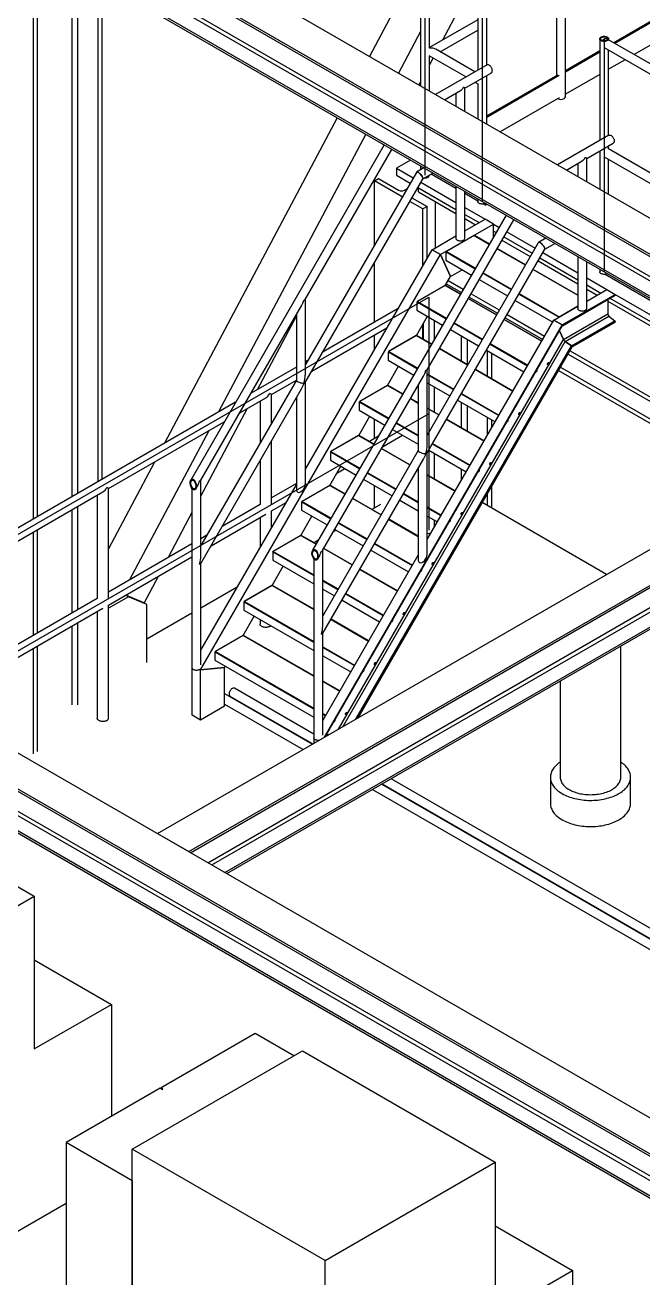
# Model space of a CAD drawing. Header units: inches. Extents: x 5 to 1254, y 17 to 852.
# Drawn here: x 278 to 368.9, y 496.3 to 680.8 of the extents above; entities that cross this region are included whole.
import ezdxf

# ---------------------------------------------------------------- set-up
doc = ezdxf.new("R2010")
doc.units = ezdxf.units.IN
doc.header["$LTSCALE"] = 13.5
doc.header["$MEASUREMENT"] = 0

msp = doc.modelspace()

# ---------------------------------------------------------------- linework, layer by layer
at = {"color": 7, "linetype": 'Continuous', "lineweight": 25}
for p, q in [((282.96, 702.61), (546.01, 550.76)), ((278.37, 699.96), (541.41, 548.1)), ((278.55, 699.53), (540.95, 548.04)), ((279.19, 608.11), (279.19, 696.29)), ((279.79, 608.46), (279.79, 696.64)), ((280.48, 694.82), (404.2, 623.39)), ((280.76, 695.31), (404.76, 623.72)), ((279.79, 692.99), (402.27, 622.28)), ((279.79, 692.66), (401.99, 622.12)), ((336.18, 693.01), (336.18, 671.89)), ((337.49, 677.42), (337.49, 692.38)), ((336.18, 690.34), (328.68, 676.21)), ((284.88, 611.4), (284.88, 689.72)), ((285.73, 611.89), (285.73, 689.23)), ((344.56, 688.3), (339.44, 678.63)), ((344.61, 688.27), (344.61, 674.18)), ((345.93, 674.94), (345.93, 689.15)), ((288.7, 613.61), (288.7, 687.52)), ((289.31, 613.95), (289.31, 687.17)), ((356.2, 686.79), (356.2, 673.37)), ((357.52, 670.27), (357.52, 687.55)), ((375.71, 684.63), (364.63, 678.23)), ((375.89, 684.52), (364.81, 678.13)), ((344.61, 681.62), (337.49, 677.51)), ((375.89, 681.26), (367.64, 676.5)), ((336.18, 679.89), (332.93, 673.76)), ((339.08, 676.91), (344.61, 680.1)), ((344.21, 673.94), (338.42, 677.29)), ((362.57, 678.8), (362.57, 663.83)), ((363.25, 677.51), (421.15, 644.09)), ((363.71, 678.77), (363.57, 678.85)), ((363.88, 678.66), (363.88, 678.8)), ((421.49, 645.41), (363.88, 678.67)), ((363.88, 664.59), (363.88, 677.15)), ((337.42, 676.35), (342.9, 673.19)), ((337.49, 671.13), (337.49, 676.31)), ((338.04, 675.99), (337.49, 674.97)), ((362.57, 677.04), (357.52, 674.12)), ((362.57, 676.84), (357.52, 673.92)), ((366.32, 675.74), (363.88, 674.33)), ((345.98, 674.96), (338.41, 670.6)), ((342.72, 671.56), (346.63, 673.82)), ((356.4, 673.48), (345.93, 667.43)), ((362.57, 673.57), (357.52, 670.65)), ((336.18, 672.49), (335.93, 672.03)), ((344.21, 672.43), (344.61, 672.2)), ((344.61, 672.2), (344.61, 667.02)), ((345.93, 666.26), (345.93, 673.42)), ((356.61, 673.39), (345.93, 667.23)), ((339.73, 669.84), (342.06, 671.18)), ((341.4, 670.8), (341.4, 668.87)), ((342.72, 668.11), (342.72, 671.56)), ((356.61, 670.13), (347.92, 665.11)), ((323.9, 667.2), (298.48, 619.25)), ((328.15, 664.75), (306.46, 623.86)), ((363.92, 664.61), (356.35, 660.24)), ((330.84, 663.19), (302.35, 613.84)), ((319.22, 640.43), (331.98, 662.53)), ((360.66, 661.21), (364.57, 663.47)), ((363.88, 662.59), (363.88, 663.07)), ((416.99, 631.93), (363.88, 662.59)), ((334.72, 660.95), (332.66, 659.76)), ((357.67, 659.48), (360, 660.83)), ((360.66, 657.75), (360.66, 661.21)), ((362.57, 662.31), (362.57, 656.65)), ((363.25, 661.43), (415.68, 631.17)), ((363.88, 655.89), (363.88, 661.07)), ((335.58, 659.15), (319.23, 630.83)), ((332.66, 659.76), (332.66, 658.74)), ((332.66, 659.76), (335.11, 658.35)), ((332.66, 658.74), (334.67, 657.58)), ((336.7, 659.81), (335.6, 659.18)), ((336.18, 660.11), (336.18, 659.51)), ((336.55, 658.2), (338.01, 659.05)), ((337.49, 658.71), (337.49, 658.75)), ((337.78, 658.91), (341.4, 656.82)), ((359.34, 660.45), (359.34, 658.51)), ((319.22, 628.18), (336.56, 658.22)), ((329.39, 657.89), (329.99, 658.24)), ((329.39, 648.43), (329.39, 657.89)), ((333.48, 655.53), (329.39, 657.89)), ((329.99, 658.24), (332.97, 656.52)), ((335.81, 656.93), (341.4, 653.7)), ((335.88, 656.89), (341.4, 653.7)), ((335.88, 656.27), (335.88, 656.89)), ((336.25, 657.69), (341.4, 654.72)), ((341.4, 657.09), (341.4, 649.44)), ((333.82, 656.52), (334.18, 656.73)), ((334.93, 655.39), (337.16, 654.1)), ((335.88, 656.27), (341.4, 653.09)), ((342.72, 649.44), (342.72, 656.33)), ((342.72, 656.06), (344.61, 654.96)), ((344.61, 655.24), (344.61, 654.86)), ((336.55, 653.76), (334.62, 654.87)), ((337.16, 654.1), (336.55, 653.76)), ((336.55, 645.44), (336.55, 653.76)), ((337.16, 646.48), (337.16, 654.1)), ((338.4, 648.04), (338.4, 654.82)), ((342.72, 653.96), (345.69, 652.25)), ((345.43, 654.49), (345.77, 654.3)), ((345.77, 654.57), (345.77, 654.3)), ((345.94, 654.4), (345.77, 654.3)), ((345.94, 654.47), (345.94, 654.4)), ((348.78, 652.83), (320.29, 603.49)), ((337.16, 630.07), (349.92, 652.18)), ((339.12, 647.03), (346.92, 651.53)), ((342.72, 652.94), (344.8, 651.74)), ((342.72, 652.94), (344.8, 651.74)), ((342.72, 652.33), (344.27, 651.43)), ((342.72, 650.53), (345.69, 652.25)), ((346.92, 651.53), (345.69, 652.25)), ((346.92, 649.62), (346.92, 651.53)), ((346.92, 651.53), (347.75, 651.05)), ((337.88, 647.74), (341.4, 649.78)), ((344.07, 649.86), (339.97, 647.49)), ((344.09, 649.85), (340, 647.49)), ((344.09, 649.85), (346.32, 648.57)), ((346.33, 648.58), (344.12, 649.86)), ((346.92, 650.51), (347.31, 650.29)), ((346.92, 650.51), (347.31, 650.29)), ((346.92, 649.9), (347.04, 649.83)), ((348.45, 649.63), (352.61, 647.23)), ((348.45, 649.63), (352.61, 647.23)), ((348.89, 650.4), (353.06, 647.99)), ((354.64, 649.45), (353.54, 648.82)), ((319.23, 615.43), (337.88, 647.74)), ((337.16, 617.83), (354.5, 647.86)), ((353.52, 648.79), (337.17, 620.47)), ((337.88, 647.74), (339.12, 647.03)), ((339.12, 647.03), (337.88, 647.74)), ((351.63, 645.52), (347.46, 647.93)), ((347.46, 647.91), (351.62, 645.51)), ((348.18, 649.17), (352.35, 646.77)), ((354.49, 647.85), (355.95, 648.69)), ((303.81, 585.87), (339.12, 647.03)), ((329.39, 637.09), (329.39, 645.8)), ((339.12, 647.03), (340.58, 643.79)), ((340.58, 643.79), (339.12, 647.03)), ((339.92, 647.44), (339.94, 647.45)), ((339.92, 647.44), (339.92, 646.2)), ((339.92, 647.44), (339.96, 647.42)), ((339.92, 646.2), (343.69, 644.02)), ((339.94, 647.45), (339.96, 647.44)), ((339.96, 647.44), (339.96, 647.47)), ((339.97, 647.46), (339.96, 647.47)), ((339.96, 647.42), (344.23, 644.95)), ((340, 647.49), (344.27, 645.02)), ((353.49, 646.11), (359.34, 642.73)), ((353.75, 646.57), (359.34, 643.34)), ((353.75, 646.57), (359.34, 643.34)), ((354.19, 647.33), (359.34, 644.36)), ((359.34, 646.74), (359.34, 639.08)), ((360.66, 639.08), (360.66, 645.98)), ((340.58, 643.79), (342.34, 644.8)), ((345.37, 644.3), (349.53, 641.89)), ((345.41, 644.37), (349.57, 641.96)), ((352.76, 644.85), (359.34, 641.05)), ((359.34, 641.07), (352.77, 644.86)), ((362.57, 644.87), (362.57, 644.51)), ((363.37, 644.14), (401.75, 621.98)), ((339.82, 642.49), (335.72, 640.13)), ((339.84, 642.49), (335.75, 640.13)), ((339.84, 642.49), (340.58, 643.79)), ((339.84, 642.49), (342.07, 641.21)), ((342.08, 641.22), (339.87, 642.49)), ((339.98, 642.74), (342.21, 641.45)), ((340.26, 643.23), (342.49, 641.94)), ((344.83, 643.37), (349, 640.96)), ((360.66, 643.6), (363.63, 641.89)), ((360.66, 642.58), (362.74, 641.38)), ((360.66, 642.58), (362.74, 641.38)), ((319.23, 629.29), (319.23, 640.45)), ((347.38, 638.16), (343.21, 640.57)), ((343.21, 640.55), (347.37, 638.15)), ((343.35, 640.79), (347.51, 638.39)), ((343.63, 641.28), (347.79, 638.88)), ((350.14, 640.3), (355.67, 637.11)), ((350.67, 641.23), (356.58, 637.82)), ((350.71, 641.3), (356.62, 637.89)), ((357.06, 636.67), (364.86, 641.18)), ((357.09, 636.61), (364.86, 641.1)), ((357.09, 636.57), (364.84, 641.05)), ((360.66, 641.97), (362.21, 641.07)), ((360.66, 640.18), (363.63, 641.89)), ((360.74, 640.26), (360.66, 640.31)), ((360.66, 640.29), (360.72, 640.26)), ((360.66, 640.22), (360.72, 640.26)), ((363.63, 641.89), (364.86, 641.18)), ((363.76, 640.42), (363.76, 638.3)), ((364.08, 640.61), (399.05, 620.42)), ((364.08, 640.61), (399.05, 620.42)), ((364.86, 641.18), (364.86, 641.1)), ((364.86, 641.18), (399.93, 620.93)), ((303.84, 613.8), (318.68, 639.5)), ((332.91, 639.12), (321.85, 632.74)), ((335.67, 640.08), (335.69, 640.09)), ((335.67, 640.08), (335.67, 638.84)), ((335.67, 640.08), (335.71, 640.06)), ((335.67, 638.84), (339.44, 636.66)), ((335.69, 640.09), (335.71, 640.08)), ((335.71, 640.08), (335.71, 640.1)), ((335.72, 640.1), (335.71, 640.1)), ((335.71, 640.06), (339.98, 637.59)), ((335.75, 640.13), (340.02, 637.66)), ((355.82, 637.39), (359.34, 639.42)), ((356.62, 637.89), (359.34, 639.47)), ((363.76, 640.18), (398.52, 620.11)), ((317.91, 638.04), (312.12, 627.12)), ((317.91, 638.17), (317.91, 628.53)), ((322, 575.94), (357.06, 636.67)), ((322.09, 576), (357.09, 636.61)), ((322.13, 576.02), (357.09, 636.58)), ((335.59, 635.13), (337.21, 637.95)), ((336.55, 634.6), (336.55, 636.81)), ((336.57, 636.83), (336.57, 634.59)), ((337.17, 605.07), (355.82, 637.39)), ((338.23, 634.55), (338.23, 637.37)), ((341.12, 636.93), (345.28, 634.53)), ((341.16, 637.01), (345.32, 634.6)), ((348.51, 637.49), (354.04, 634.3)), ((354.05, 634.31), (348.52, 637.5)), ((348.65, 637.73), (354.18, 634.54)), ((348.93, 638.22), (354.46, 635.03)), ((355.82, 637.39), (357.06, 636.67)), ((357.06, 636.67), (355.82, 637.39)), ((356.62, 637.87), (356.62, 637.89)), ((357.06, 636.67), (357.09, 636.61)), ((357.09, 636.61), (357.06, 636.67)), ((357.22, 634.52), (363.76, 638.3)), ((357.47, 634.24), (363.93, 637.97)), ((358.4, 633.6), (364.8, 637.3)), ((358.5, 633.5), (364.86, 637.17)), ((358.52, 633.43), (364.86, 637.09)), ((363.93, 637.97), (364.8, 637.3)), ((364.86, 637.17), (364.86, 637.09)), ((168.77, 636.07), (430.75, 484.83)), ((320.19, 629.86), (331.25, 636.25)), ((329.39, 633.03), (329.39, 635.18)), ((335.57, 635.13), (331.47, 632.77)), ((335.59, 635.13), (331.5, 632.77)), ((335.59, 635.13), (337.82, 633.85)), ((337.83, 633.86), (335.62, 635.13)), ((340.58, 636.01), (344.75, 633.6)), ((342.24, 631.31), (342.24, 635.05)), ((356.64, 635.79), (357.22, 634.52)), ((357.22, 634.52), (356.64, 635.79)), ((164.18, 633.42), (426.15, 482.18)), ((164.18, 633.09), (426.15, 481.86)), ((324.1, 577.15), (357.22, 634.52)), ((324.73, 577.52), (357.47, 634.24)), ((326.66, 578.63), (358.4, 633.6)), ((326.9, 578.77), (358.5, 633.5)), ((327, 578.83), (358.52, 633.43)), ((343.13, 630.8), (338.96, 633.2)), ((338.96, 633.19), (343.12, 630.78)), ((343.09, 630.82), (343.09, 634.56)), ((345.89, 632.94), (351.42, 629.75)), ((346.07, 629.1), (346.07, 632.84)), ((346.42, 633.87), (351.95, 630.68)), ((346.46, 633.94), (351.99, 630.75)), ((357.47, 634.24), (358.4, 633.6)), ((358.4, 633.6), (357.47, 634.24)), ((358.2, 632.87), (389.41, 614.86)), ((358.5, 633.5), (358.52, 633.43)), ((358.52, 633.43), (358.5, 633.5)), ((319.57, 631.42), (319.23, 631.23)), ((331.42, 632.72), (331.44, 632.73)), ((331.42, 632.72), (331.42, 631.48)), ((331.42, 632.72), (331.46, 632.7)), ((331.42, 631.48), (335.19, 629.3)), ((331.44, 632.73), (331.46, 632.72)), ((331.46, 632.72), (331.46, 632.74)), ((331.47, 632.74), (331.46, 632.74)), ((331.46, 632.7), (335.73, 630.23)), ((331.5, 632.77), (335.77, 630.3)), ((346.67, 628.76), (346.67, 632.49)), ((357.92, 632.38), (388.84, 614.53)), ((317.91, 630.47), (311.24, 626.62)), ((321.78, 603.44), (336.62, 629.15)), ((331.34, 627.77), (332.96, 630.59)), ((337.17, 618.94), (337.17, 630.09)), ((337.17, 629.5), (341.07, 627.24)), ((337.17, 629.4), (341.03, 627.17)), ((344.26, 630.13), (349.79, 626.94)), ((349.8, 626.95), (344.27, 630.14)), ((356.53, 629.98), (386.07, 612.93)), ((356.8, 630.44), (386.6, 613.24)), ((166.11, 628.38), (420.34, 481.61)), ((166.39, 628.87), (420.34, 482.27)), ((317.91, 628.55), (303.85, 604.2)), ((314.24, 626.43), (317.91, 628.55)), ((319.23, 613.24), (319.23, 628.2)), ((331.32, 627.77), (327.22, 625.41)), ((331.34, 627.77), (327.25, 625.41)), ((331.34, 627.77), (333.57, 626.49)), ((333.58, 626.5), (331.37, 627.77)), ((335.85, 627.81), (335.85, 618.18)), ((337.17, 628.16), (340.5, 626.24)), ((338.23, 623.82), (338.23, 627.55)), ((165.07, 626.76), (420.34, 479.39)), ((165.07, 626.43), (420.34, 479.06)), ((303.84, 601.55), (318.68, 627.25)), ((309.58, 623.74), (313.41, 625.95)), ((312.58, 625.47), (312.58, 619.31)), ((314.24, 622.19), (314.24, 626.43)), ((317.91, 625.92), (317.91, 612.48)), ((335.85, 625.19), (334.71, 625.84)), ((334.71, 625.83), (335.85, 625.17)), ((341.64, 625.58), (347.17, 622.39)), ((342.17, 626.51), (347.7, 623.32)), ((342.21, 626.58), (347.74, 623.39)), ((308.96, 625.3), (264.43, 599.59)), ((297.46, 561.78), (407.24, 625.15)), ((310.66, 624.36), (303.85, 611.53)), ((327.17, 625.36), (327.19, 625.37)), ((327.17, 625.36), (327.17, 624.12)), ((327.17, 625.36), (327.21, 625.33)), ((327.17, 624.12), (330.94, 621.94)), ((327.19, 625.37), (327.21, 625.36)), ((327.21, 625.36), (327.21, 625.38)), ((327.22, 625.37), (327.21, 625.38)), ((327.21, 625.33), (331.48, 622.87)), ((327.25, 625.41), (331.52, 622.94)), ((338.88, 623.44), (337.17, 624.43)), ((337.17, 624.41), (338.87, 623.42)), ((342.24, 621.5), (342.24, 625.23)), ((343.09, 621.01), (343.09, 624.74)), ((290.25, 612.58), (307.3, 622.43)), ((302.06, 559.13), (411.83, 622.5)), ((302.34, 558.96), (411.83, 622.17)), ((327.09, 620.41), (328.71, 623.23)), ((329.39, 619.95), (329.39, 622.84)), ((332.62, 622.21), (335.85, 620.34)), ((332.66, 622.28), (335.85, 620.44)), ((340.01, 622.77), (345.54, 619.57)), ((345.55, 619.59), (340.02, 622.78)), ((346.07, 620.48), (346.07, 623.03)), ((346.67, 621.53), (346.67, 622.68)), ((305, 621.1), (293.36, 599.14)), ((327.07, 620.41), (322.97, 618.05)), ((327.09, 620.41), (323, 618.04)), ((327.09, 620.41), (329.32, 619.12)), ((329.33, 619.14), (327.12, 620.41)), ((329.99, 620.29), (328.66, 619.52)), ((330.61, 618.73), (333.55, 620.43)), ((332.08, 621.28), (335.85, 619.11)), ((314.24, 610.24), (314.24, 619.56)), ((335.85, 618.2), (321.79, 593.84)), ((334.63, 616.08), (330.46, 618.48)), ((330.46, 618.47), (334.62, 616.06)), ((337.39, 618.22), (342.92, 615.03)), ((337.92, 619.15), (343.45, 615.96)), ((337.96, 619.22), (343.49, 616.03)), ((297.01, 616.48), (290.25, 603.73)), ((304.89, 557.49), (409.62, 617.95)), ((305.45, 557.16), (409.91, 617.46)), ((307.38, 556.05), (411.83, 616.35)), ((312.58, 616.68), (312.58, 610.24)), ((321.78, 591.19), (336.62, 616.9)), ((322.92, 618), (322.94, 618.01)), ((322.92, 618), (322.92, 616.76)), ((322.92, 618), (322.96, 617.97)), ((322.92, 616.76), (326.69, 614.58)), ((322.94, 618.01), (322.96, 617.99)), ((322.96, 618), (322.96, 618.02)), ((322.97, 618.01), (322.96, 618.02)), ((322.96, 617.97), (327.23, 615.51)), ((323, 618.04), (327.27, 615.58)), ((337.17, 602.88), (337.17, 617.84)), ((338.23, 614), (338.23, 617.74)), ((307.66, 555.89), (411.83, 616.03)), ((322.84, 613.05), (324.46, 615.87)), ((323.87, 614.84), (325.05, 615.53)), ((328.37, 614.85), (332.53, 612.45)), ((328.41, 614.92), (332.57, 612.52)), ((335.76, 615.41), (335.85, 615.35)), ((335.85, 615.37), (335.77, 615.42)), ((335.85, 615.57), (335.85, 602.13)), ((341.3, 612.23), (337.17, 614.61)), ((337.17, 614.59), (341.29, 612.21)), ((342.24, 613.86), (342.24, 615.42)), ((290.25, 596.39), (290.25, 612.58)), ((302.53, 612.61), (302.53, 586.23)), ((303.11, 612.53), (303.3, 612.87)), ((303.85, 602.66), (303.85, 613.81)), ((303.85, 588.8), (317.91, 613.15)), ((317.91, 613.32), (314.24, 611.2)), ((322.82, 613.05), (318.72, 610.69)), ((322.84, 613.05), (318.75, 610.68)), ((322.84, 613.05), (325.07, 611.76)), ((325.08, 611.78), (322.87, 613.05)), ((327.83, 613.92), (332, 611.52)), ((329.39, 609.72), (329.39, 613.02)), ((346.67, 609.72), (346.67, 612.9)), ((266.26, 598.73), (289.42, 612.1)), ((288.59, 611.62), (288.59, 596.39)), ((330.38, 608.72), (326.21, 611.12)), ((326.21, 611.11), (330.37, 608.7)), ((333.14, 610.86), (335.85, 609.29)), ((333.67, 611.79), (335.85, 610.53)), ((333.71, 611.86), (335.85, 610.62)), ((346.07, 610.07), (346.07, 611.85)), ((284.88, 594.25), (284.88, 609.48)), ((285.73, 594.74), (285.73, 609.97)), ((302.53, 609.05), (299.02, 602.41)), ((312.58, 610.24), (307, 607.02)), ((314.24, 609.28), (316.4, 610.53)), ((314.24, 606.79), (314.24, 609.28)), ((318.67, 610.64), (318.69, 610.65)), ((318.67, 610.64), (318.67, 609.4)), ((318.67, 610.64), (318.71, 610.61)), ((318.67, 609.4), (322.44, 607.22)), ((318.69, 610.65), (318.71, 610.63)), ((318.71, 610.64), (318.71, 610.66)), ((318.72, 610.65), (318.71, 610.66)), ((318.71, 610.61), (322.98, 608.15)), ((318.75, 610.68), (323.02, 608.22)), ((330.29, 610.24), (329.01, 609.51)), ((337.17, 609.87), (339.24, 608.67)), ((337.17, 609.77), (339.2, 608.6)), ((363.59, 599.95), (345.29, 610.52)), ((305.34, 604.14), (313.41, 608.8)), ((312.58, 608.32), (312.58, 603.91)), ((318.59, 605.69), (320.21, 608.51)), ((324.12, 607.49), (328.28, 605.09)), ((324.16, 607.56), (328.32, 605.16)), ((331.51, 608.04), (335.85, 605.54)), ((335.85, 605.56), (331.52, 608.06)), ((337.17, 608.53), (338.67, 607.67)), ((338.23, 606.91), (338.23, 607.92)), ((279.19, 590.97), (279.19, 606.2)), ((279.79, 591.31), (279.79, 606.54)), ((304.72, 605.7), (303.85, 605.2)), ((318.57, 605.69), (314.47, 603.32)), ((318.59, 605.68), (314.5, 603.32)), ((318.59, 605.68), (320.82, 604.4)), ((320.83, 604.42), (318.62, 605.69)), ((323.75, 606.47), (323.42, 606.28)), ((323.58, 606.56), (327.75, 604.16)), ((302.53, 604.44), (290.25, 597.35)), ((314.5, 603.32), (320.47, 599.87)), ((321.14, 604.96), (320.51, 604.6)), ((321.79, 592.3), (321.79, 603.46)), ((326.13, 601.35), (321.96, 603.76)), ((321.96, 603.74), (326.12, 601.34)), ((328.89, 603.5), (334.42, 600.31)), ((329.42, 604.43), (334.95, 601.24)), ((329.46, 604.5), (334.99, 601.31)), ((290.25, 595.43), (302.53, 602.53)), ((303.85, 586.61), (303.85, 601.57)), ((314.42, 603.27), (314.44, 603.29)), ((314.42, 603.27), (314.42, 602.04)), ((314.42, 603.27), (314.46, 603.25)), ((314.42, 602.04), (320.47, 598.54)), ((314.44, 603.29), (314.46, 603.27)), ((314.46, 603.27), (314.46, 603.3)), ((314.47, 603.29), (314.46, 603.3)), ((314.46, 603.25), (320.47, 599.78)), ((320.47, 602.25), (320.47, 575.87)), ((321.05, 602.17), (321.24, 602.51)), ((321.79, 578.44), (335.85, 602.8)), ((297.55, 599.65), (295.48, 595.74)), ((314.34, 598.33), (315.96, 601.14)), ((327.26, 600.68), (332.79, 597.49)), ((332.8, 597.5), (327.27, 600.7)), ((309.2, 598.07), (303.85, 594.98)), ((314.32, 598.33), (310.22, 595.96)), ((314.34, 598.32), (310.25, 595.96)), ((314.34, 598.32), (320.47, 594.78)), ((320.47, 594.8), (314.37, 598.33)), ((321.79, 599.11), (324.07, 597.8)), ((321.79, 599.02), (324.03, 597.72)), ((321.79, 597.78), (323.5, 596.8)), ((288.59, 596.39), (266.26, 583.5)), ((293.19, 596.65), (290.25, 594.95)), ((293.19, 596.65), (292.78, 596.89)), ((295.36, 595.81), (292.79, 596.9)), ((295.89, 595.5), (293.19, 596.65)), ((310.21, 595.91), (310.21, 595.94)), ((310.22, 595.93), (310.21, 595.94)), ((310.25, 595.96), (320.47, 590.06)), ((324.64, 596.14), (330.17, 592.95)), ((325.17, 597.07), (330.7, 593.87)), ((325.21, 597.14), (330.74, 593.95)), ((266.26, 581.58), (289.42, 594.95)), ((288.59, 594.47), (288.59, 578.76)), ((290.25, 578.76), (290.25, 595.43)), ((295.89, 595.5), (295.36, 595.81)), ((295.89, 586.98), (295.89, 595.5)), ((302.53, 594.22), (295.89, 590.39)), ((310.17, 595.91), (310.19, 595.92)), ((310.17, 595.91), (310.17, 594.67)), ((310.17, 595.91), (310.21, 595.89)), ((310.17, 594.67), (320.47, 588.72)), ((310.19, 595.92), (310.21, 595.91)), ((310.21, 595.89), (320.47, 589.96)), ((284.88, 580.72), (284.88, 592.33)), ((285.73, 580.72), (285.73, 592.82)), ((310.09, 590.97), (311.71, 593.78)), ((312.58, 593.28), (312.58, 592.61)), ((321.88, 593.99), (321.79, 594.05)), ((321.79, 594.03), (321.87, 593.98)), ((323.01, 593.32), (328.54, 590.13)), ((328.55, 590.14), (323.02, 593.34)), ((310.07, 590.97), (305.97, 588.6)), ((310.09, 590.96), (306, 588.6)), ((310.09, 590.96), (320.47, 584.97)), ((320.47, 584.99), (310.12, 590.97)), ((321.79, 576.25), (321.79, 591.21)), ((279.19, 573.51), (279.19, 589.05)), ((279.79, 573.86), (279.79, 589.4)), ((305.92, 588.55), (305.94, 588.56)), ((305.92, 588.55), (305.92, 587.31)), ((305.92, 588.55), (305.96, 588.53)), ((305.94, 588.56), (305.96, 588.55)), ((305.96, 588.55), (305.96, 588.58)), ((305.97, 588.57), (305.96, 588.58)), ((306, 588.6), (320.47, 580.24)), ((321.79, 589.3), (326.49, 586.58)), ((321.79, 589.2), (326.45, 586.51)), ((365.68, 570.08), (365.68, 589.38)), ((305.92, 587.31), (320.47, 578.91)), ((305.96, 588.53), (320.47, 580.15)), ((321.79, 587.97), (325.92, 585.58)), ((302.57, 579.21), (302.57, 586.1)), ((303.66, 585.96), (303.81, 585.87)), ((303.81, 585.87), (303.66, 585.96)), ((303.81, 585.87), (307.35, 586.22)), ((307.35, 586.22), (303.81, 585.87)), ((303.81, 578.49), (303.81, 585.87)), ((307.35, 586.22), (307.46, 586.42)), ((307.35, 580.53), (307.35, 586.22)), ((320.47, 576.42), (308.79, 583.17)), ((324.3, 582.78), (321.79, 584.23)), ((321.79, 584.21), (324.29, 582.77)), ((356.76, 584.23), (356.76, 570.08)), ((307.38, 582.35), (307.35, 582.36)), ((320.24, 574.92), (307.38, 582.35)), ((308.13, 582.03), (320.34, 574.98)), ((307.35, 580.53), (303.81, 578.49)), ((307.35, 580.85), (318.92, 574.17)), ((321.79, 579.48), (322.24, 579.22)), ((321.79, 579.39), (322.2, 579.15)), ((303.81, 578.49), (302.57, 579.21)), ((320.51, 575.08), (320.51, 575.74)), ((322.3, 576.31), (322.71, 576.35)), ((322.71, 576.35), (322.3, 576.31)), ((250.91, 568.96), (279.31, 552.57)), ((329.12, 568.28), (375.35, 541.59)), ((375.35, 543.11), (330.44, 569.04)), ((330.54, 569.09), (375.35, 543.22)), ((375.31, 544.76), (331.85, 569.85)), ((355.31, 570.08), (355.31, 566.22)), ((367.12, 566.22), (367.12, 570.08)), ((297.46, 561.78), (302.06, 559.13)), ((254.25, 538.1), (279.31, 552.57)), ((279.31, 552.57), (279.31, 530.06)), ((279.31, 543.18), (290.67, 536.62)), ((279.31, 530.06), (290.67, 536.62)), ((290.67, 536.62), (290.67, 520.12)), ((311.83, 532.34), (297.98, 524.35)), ((317.54, 529.05), (311.83, 532.34)), ((293.74, 515.31), (318.79, 529.77)), ((318.79, 529.77), (347.19, 513.38)), ((297.85, 524.27), (284, 516.27)), ((298.12, 524.1), (297.85, 524.27)), ((298.26, 524.18), (297.98, 524.35)), ((297.98, 524.35), (297.98, 524.18)), ((298.12, 524.1), (298.26, 524.18)), ((284, 516.27), (284, 476.6)), ((293.74, 510.65), (284, 516.27)), ((322.14, 498.91), (293.74, 515.31)), ((293.74, 470.97), (293.74, 515.31)), ((322.14, 498.91), (347.19, 513.38)), ((347.19, 513.38), (347.19, 490.87)), ((293.74, 510.65), (293.74, 470.97)), ((257.34, 491.98), (284, 507.37)), ((347.19, 503.99), (358.55, 497.43)), ((322.14, 454.58), (322.14, 498.91)), ((347.19, 490.87), (358.55, 497.43)), ((358.55, 497.43), (358.55, 480.93))]:
    msp.add_line(p, q, dxfattribs=at)
at = {"color": 7, "linetype": 'Continuous'}
for p, q in [((336.84, 693.01), (336.84, 658.71)), ((345.27, 689.15), (345.27, 654.86)), ((363.22, 678.8), (363.22, 644.51)), ((265.43, 599.21), (337.4, 640.76)), ((337.4, 640.76), (337.4, 606.46)), ((337.4, 623.61), (265.43, 582.06))]:
    msp.add_line(p, q, dxfattribs=at)
at = {"color": 7, "linetype": 'Continuous', "lineweight": 25, "flags": 128}
for points in [[(363.69, 678.54), (363.62, 678.5), (363.54, 678.47), (363.45, 678.45), (363.36, 678.43), (363.26, 678.43), (363.16, 678.43), (363.07, 678.44), (362.98, 678.45), (362.89, 678.48), (362.81, 678.51), (362.74, 678.55), (362.68, 678.59), (362.63, 678.64), (362.6, 678.69), (362.58, 678.74), (362.57, 678.8), (362.57, 678.85), (362.59, 678.91), (362.62, 678.96), (362.67, 679.01), (362.73, 679.05), (362.79, 679.09), (362.87, 679.12), (362.96, 679.15), (363.05, 679.17), (363.14, 679.18), (363.24, 679.18), (363.33, 679.18), (363.43, 679.17), (363.51, 679.15), (363.6, 679.12), (363.67, 679.08), (363.74, 679.04), (363.79, 679), (363.83, 678.95), (363.86, 678.89), (363.88, 678.84), (363.88, 678.78), (363.87, 678.73), (363.84, 678.68), (363.8, 678.62), (363.75, 678.58), (363.72, 678.55)], [(363.6, 678.59), (363.53, 678.56), (363.45, 678.53), (363.37, 678.51), (363.29, 678.5), (363.2, 678.5), (363.12, 678.51), (363.03, 678.52), (362.96, 678.54), (362.89, 678.57), (362.82, 678.61), (362.77, 678.65), (362.74, 678.69), (362.71, 678.74), (362.7, 678.79), (362.7, 678.84), (362.72, 678.89), (362.75, 678.94), (362.8, 678.98), (362.85, 679.02), (362.92, 679.05), (362.99, 679.08), (363.07, 679.09), (363.16, 679.11), (363.25, 679.11), (363.33, 679.1), (363.42, 679.09), (363.49, 679.06), (363.56, 679.04), (363.62, 679), (363.68, 678.96), (363.71, 678.91), (363.74, 678.87), (363.75, 678.82), (363.74, 678.77), (363.73, 678.72), (363.7, 678.67), (363.65, 678.63), (363.62, 678.61)], [(362.96, 678.54), (363, 678.6), (363.06, 678.67), (363.12, 678.73), (363.19, 678.78), (363.26, 678.82), (363.32, 678.85), (363.39, 678.87), (363.45, 678.88), (363.51, 678.87), (363.56, 678.85), (363.57, 678.85)], [(346.77, 674.12), (346.76, 674.21), (346.75, 674.29), (346.72, 674.38), (346.69, 674.47), (346.65, 674.55), (346.6, 674.63), (346.55, 674.71), (346.49, 674.78), (346.42, 674.84), (346.35, 674.9), (346.29, 674.94), (346.22, 674.97), (346.15, 674.99), (346.09, 674.99), (346.03, 674.99), (345.98, 674.97), (345.98, 674.96)], [(363.92, 664.61), (363.95, 664.62), (364, 664.63), (364.06, 664.63), (364.13, 664.62), (364.19, 664.6), (364.26, 664.56), (364.33, 664.51), (364.39, 664.46), (364.46, 664.39), (364.52, 664.32), (364.57, 664.24), (364.61, 664.15), (364.65, 664.06), (364.68, 663.98), (364.7, 663.89), (364.71, 663.81), (364.71, 663.73), (364.7, 663.66), (364.68, 663.59), (364.65, 663.54), (364.61, 663.5), (364.57, 663.47)], [(345.74, 654.59), (345.66, 654.55), (345.58, 654.52), (345.5, 654.5), (345.4, 654.49), (345.31, 654.48), (345.21, 654.48), (345.12, 654.49), (345.03, 654.51), (344.94, 654.53), (344.86, 654.56), (344.79, 654.6), (344.73, 654.64), (344.68, 654.69), (344.65, 654.74), (344.62, 654.8), (344.61, 654.85), (344.61, 654.86)], [(341.4, 649.44), (341.4, 649.43), (341.41, 649.38), (341.44, 649.32), (341.47, 649.27), (341.52, 649.23), (341.58, 649.18), (341.65, 649.14), (341.73, 649.11), (341.82, 649.09), (341.91, 649.07), (342, 649.06), (342.1, 649.06), (342.19, 649.07), (342.29, 649.08), (342.37, 649.11), (342.45, 649.14), (342.53, 649.17)], [(363.68, 644.23), (363.62, 644.21), (363.54, 644.18), (363.45, 644.15), (363.36, 644.14), (363.26, 644.13), (363.16, 644.13), (363.07, 644.14), (362.98, 644.16), (362.89, 644.18), (362.81, 644.21), (362.74, 644.25), (362.68, 644.29), (362.63, 644.34), (362.6, 644.39), (362.58, 644.45), (362.57, 644.5), (362.57, 644.51)], [(360.66, 639.08), (360.65, 639.04), (360.64, 638.98), (360.6, 638.93), (360.56, 638.88), (360.5, 638.84), (360.43, 638.8), (360.35, 638.76), (360.27, 638.74), (360.18, 638.72), (360.09, 638.71), (359.99, 638.7), (359.89, 638.71), (359.8, 638.72), (359.71, 638.74), (359.63, 638.77), (359.55, 638.81), (359.49, 638.85), (359.43, 638.89), (359.39, 638.94), (359.36, 638.99), (359.35, 639.05), (359.34, 639.08)], [(355.02, 630.83), (354.99, 630.81), (354.95, 630.81), (354.93, 630.82), (354.9, 630.84), (354.89, 630.88), (354.89, 630.92), (354.9, 630.96), (354.91, 631.01), (354.94, 631.05), (354.97, 631.09), (355, 631.12), (355.04, 631.14), (355.07, 631.15), (355.11, 631.15), (355.13, 631.13), (355.15, 631.11), (355.15, 631.07), (355.15, 631.03), (355.14, 630.98), (355.12, 630.93), (355.09, 630.89), (355.06, 630.86), (355.02, 630.83)], [(350.77, 623.47), (350.74, 623.45), (350.7, 623.45), (350.68, 623.46), (350.65, 623.48), (350.64, 623.52), (350.64, 623.56), (350.65, 623.6), (350.66, 623.65), (350.69, 623.69), (350.72, 623.73), (350.75, 623.76), (350.79, 623.78), (350.82, 623.79), (350.86, 623.79), (350.88, 623.77), (350.9, 623.74), (350.9, 623.71), (350.9, 623.66), (350.89, 623.62), (350.87, 623.57), (350.84, 623.53), (350.81, 623.49), (350.77, 623.47)], [(346.52, 616.11), (346.49, 616.09), (346.45, 616.09), (346.43, 616.1), (346.4, 616.12), (346.39, 616.15), (346.39, 616.19), (346.4, 616.24), (346.41, 616.29), (346.44, 616.33), (346.47, 616.37), (346.5, 616.4), (346.54, 616.42), (346.57, 616.43), (346.61, 616.43), (346.63, 616.41), (346.65, 616.38), (346.65, 616.35), (346.65, 616.3), (346.64, 616.26), (346.62, 616.21), (346.59, 616.17), (346.56, 616.13), (346.52, 616.11)], [(342.27, 608.75), (342.24, 608.73), (342.2, 608.73), (342.18, 608.74), (342.15, 608.76), (342.14, 608.79), (342.14, 608.83), (342.15, 608.88), (342.16, 608.92), (342.19, 608.97), (342.22, 609.01), (342.25, 609.04), (342.29, 609.06), (342.32, 609.07), (342.36, 609.07), (342.38, 609.05), (342.4, 609.02), (342.4, 608.99), (342.4, 608.94), (342.39, 608.9), (342.37, 608.85), (342.34, 608.81), (342.31, 608.77), (342.27, 608.75)], [(338.02, 601.38), (337.99, 601.37), (337.95, 601.37), (337.93, 601.38), (337.9, 601.4), (337.89, 601.43), (337.89, 601.47), (337.9, 601.52), (337.91, 601.56), (337.94, 601.61), (337.97, 601.65), (338, 601.68), (338.04, 601.7), (338.07, 601.71), (338.11, 601.7), (338.13, 601.69), (338.15, 601.66), (338.15, 601.62), (338.15, 601.58), (338.14, 601.53), (338.12, 601.49), (338.09, 601.45), (338.06, 601.41), (338.02, 601.38)], [(333.77, 594.02), (333.74, 594.01), (333.7, 594.01), (333.68, 594.02), (333.65, 594.04), (333.64, 594.07), (333.64, 594.11), (333.65, 594.16), (333.66, 594.2), (333.69, 594.25), (333.72, 594.29), (333.75, 594.32), (333.79, 594.34), (333.82, 594.35), (333.86, 594.34), (333.88, 594.33), (333.9, 594.3), (333.9, 594.26), (333.9, 594.22), (333.89, 594.17), (333.87, 594.13), (333.84, 594.09), (333.81, 594.05), (333.77, 594.02)], [(313.99, 592.27), (313.91, 592.23), (313.82, 592.2), (313.72, 592.17), (313.62, 592.15), (313.51, 592.14), (313.41, 592.13), (313.3, 592.14), (313.19, 592.15), (313.09, 592.17), (312.99, 592.2), (312.9, 592.23), (312.82, 592.27), (312.75, 592.32), (312.69, 592.37), (312.64, 592.43), (312.6, 592.49), (312.58, 592.55), (312.58, 592.61)], [(329.52, 586.66), (329.49, 586.65), (329.45, 586.64), (329.43, 586.65), (329.4, 586.68), (329.39, 586.71), (329.39, 586.75), (329.4, 586.79), (329.41, 586.84), (329.44, 586.89), (329.47, 586.92), (329.5, 586.96), (329.54, 586.98), (329.57, 586.99), (329.61, 586.98), (329.63, 586.97), (329.65, 586.94), (329.65, 586.9), (329.65, 586.86), (329.64, 586.81), (329.62, 586.77), (329.59, 586.72), (329.56, 586.69), (329.52, 586.66)], [(302.53, 586.23), (302.53, 586.22), (302.54, 586.17), (302.57, 586.11), (302.6, 586.06), (302.65, 586.01), (302.71, 585.97), (302.78, 585.93), (302.86, 585.9), (302.95, 585.88), (303.04, 585.86), (303.13, 585.85), (303.23, 585.85), (303.32, 585.86), (303.42, 585.87), (303.5, 585.89), (303.58, 585.92), (303.66, 585.96)], [(308.79, 583.17), (308.76, 583.18), (308.7, 583.19), (308.64, 583.2), (308.58, 583.18), (308.51, 583.16), (308.44, 583.12), (308.38, 583.08), (308.31, 583.02), (308.25, 582.95), (308.19, 582.88), (308.14, 582.8), (308.09, 582.71), (308.06, 582.63), (308.03, 582.54), (308.01, 582.45), (308, 582.37), (308, 582.29), (308.01, 582.22), (308.03, 582.15), (308.06, 582.1), (308.09, 582.06), (308.13, 582.03)], [(325.27, 579.3), (325.24, 579.29), (325.2, 579.28), (325.18, 579.29), (325.15, 579.32), (325.14, 579.35), (325.14, 579.39), (325.15, 579.43), (325.16, 579.48), (325.19, 579.52), (325.22, 579.56), (325.25, 579.6), (325.29, 579.62), (325.32, 579.62), (325.36, 579.62), (325.38, 579.6), (325.4, 579.58), (325.4, 579.54), (325.4, 579.5), (325.39, 579.45), (325.37, 579.41), (325.34, 579.36), (325.31, 579.33), (325.27, 579.3)], [(290, 578.43), (289.92, 578.38), (289.83, 578.35), (289.73, 578.32), (289.63, 578.3), (289.53, 578.29), (289.42, 578.29), (289.31, 578.29), (289.2, 578.3), (289.1, 578.32), (289, 578.35), (288.91, 578.38), (288.83, 578.43), (288.76, 578.47), (288.7, 578.52), (288.65, 578.58), (288.62, 578.64), (288.59, 578.7), (288.59, 578.76)], [(321.22, 575.5), (321.22, 575.49), (321.12, 575.49), (321.02, 575.5), (320.93, 575.51), (320.84, 575.53), (320.76, 575.56), (320.68, 575.59), (320.62, 575.63), (320.57, 575.68), (320.52, 575.73), (320.49, 575.78), (320.48, 575.84), (320.47, 575.87)], [(356.76, 572.31), (356.75, 572.31), (356.57, 572.18), (356.4, 572.05), (356.24, 571.91), (356.09, 571.77), (355.96, 571.62), (355.83, 571.48), (355.72, 571.32), (355.62, 571.17), (355.54, 571.01), (355.47, 570.85), (355.41, 570.69), (355.37, 570.53), (355.33, 570.36), (355.32, 570.2), (355.31, 570.04), (355.32, 569.87), (355.35, 569.71), (355.39, 569.54), (355.44, 569.38), (355.5, 569.22), (355.58, 569.06), (355.67, 568.91), (355.78, 568.75), (355.89, 568.6), (356.02, 568.46), (356.16, 568.31), (356.32, 568.17), (356.48, 568.04), (356.66, 567.91), (356.85, 567.79), (357.04, 567.67)], [(357.04, 567.67), (357.25, 567.55), (357.47, 567.44), (357.69, 567.34), (357.92, 567.25), (358.16, 567.16), (358.41, 567.08), (358.67, 567), (358.93, 566.93), (359.19, 566.87), (359.46, 566.82), (359.74, 566.78), (360.01, 566.74), (360.29, 566.71), (360.58, 566.69), (360.86, 566.67), (361.15, 566.67), (361.43, 566.67), (361.72, 566.68), (362, 566.7), (362.28, 566.72), (362.56, 566.76), (362.84, 566.8), (363.11, 566.85), (363.38, 566.9), (363.64, 566.97), (363.9, 567.04), (364.15, 567.12), (364.39, 567.2), (364.63, 567.29), (364.86, 567.39), (365.08, 567.5), (365.29, 567.61), (365.49, 567.72), (365.69, 567.85), (365.87, 567.97), (366.04, 568.11), (366.2, 568.24), (366.34, 568.38), (366.48, 568.53), (366.6, 568.68), (366.71, 568.83), (366.81, 568.98), (366.9, 569.14), (366.97, 569.3), (367.03, 569.46), (367.07, 569.62), (367.1, 569.79), (367.12, 569.95), (367.12, 570.12), (367.11, 570.28), (367.09, 570.45), (367.05, 570.61), (367, 570.77), (366.93, 570.93), (366.86, 571.09), (366.77, 571.25), (366.66, 571.4), (366.54, 571.55), (366.41, 571.7), (366.27, 571.84), (366.12, 571.98), (365.95, 572.11), (365.78, 572.24), (365.68, 572.31)], [(356.76, 570.08), (356.76, 570.06), (356.77, 569.92), (356.79, 569.77), (356.83, 569.63), (356.88, 569.49), (356.94, 569.35), (357.02, 569.22), (357.11, 569.08), (357.21, 568.95), (357.32, 568.83), (357.45, 568.7), (357.59, 568.58), (357.74, 568.47), (357.9, 568.36), (358.07, 568.26)], [(358.07, 568.26), (358.25, 568.16), (358.44, 568.07), (358.63, 567.98), (358.84, 567.9), (359.05, 567.83), (359.27, 567.76), (359.5, 567.7), (359.73, 567.65), (359.96, 567.61), (360.2, 567.57), (360.45, 567.54), (360.69, 567.52), (360.94, 567.51), (361.19, 567.5), (361.44, 567.51), (361.68, 567.52), (361.93, 567.54), (362.17, 567.56), (362.41, 567.6), (362.65, 567.64), (362.88, 567.69), (363.11, 567.75), (363.33, 567.81), (363.55, 567.88), (363.75, 567.96), (363.95, 568.04), (364.14, 568.13), (364.33, 568.23), (364.5, 568.33), (364.66, 568.44), (364.81, 568.55), (364.96, 568.67), (365.08, 568.79), (365.2, 568.92), (365.31, 569.05), (365.4, 569.18), (365.48, 569.32), (365.55, 569.46), (365.6, 569.6), (365.64, 569.74), (365.66, 569.88), (365.68, 570.02), (365.68, 570.08)], [(355.31, 566.22), (355.31, 566.18), (355.32, 566.01), (355.35, 565.85), (355.39, 565.69), (355.44, 565.52), (355.5, 565.36), (355.58, 565.2), (355.67, 565.05), (355.78, 564.9), (355.89, 564.74), (356.02, 564.6), (356.16, 564.46), (356.32, 564.32), (356.48, 564.18), (356.66, 564.05), (356.85, 563.93), (357.04, 563.81)], [(357.04, 563.81), (357.25, 563.69), (357.47, 563.59), (357.69, 563.49), (357.92, 563.39), (358.16, 563.3), (358.41, 563.22), (358.67, 563.14), (358.93, 563.08), (359.19, 563.02), (359.46, 562.96), (359.74, 562.92), (360.01, 562.88), (360.29, 562.85), (360.58, 562.83), (360.86, 562.82), (361.15, 562.81), (361.43, 562.81), (361.72, 562.82), (362, 562.84), (362.28, 562.87), (362.56, 562.9), (362.84, 562.94), (363.11, 562.99), (363.38, 563.05), (363.64, 563.11), (363.9, 563.18), (364.15, 563.26), (364.39, 563.34), (364.63, 563.44), (364.86, 563.54), (365.08, 563.64), (365.29, 563.75), (365.49, 563.87), (365.69, 563.99), (365.87, 564.12), (366.04, 564.25), (366.2, 564.39), (366.34, 564.53), (366.48, 564.67), (366.6, 564.82), (366.71, 564.97), (366.81, 565.13), (366.9, 565.28), (366.97, 565.44), (367.03, 565.6), (367.07, 565.77), (367.1, 565.93), (367.12, 566.1), (367.12, 566.22)]]:
    msp.add_lwpolyline(points, dxfattribs=at)
at = {"color": 7, "linetype": 'Continuous', "lineweight": 25}
for centre, radius, start, end in [((346.44, 674.09), 0.327, 305.2604, 6.0518), ((356.86, 670.9), 1.01, 242.4462, 297.5517), ((357.19, 670.3), 0.326, 293.9438, 354.7361), ((337.17, 658.74), 0.326, 293.9438, 354.7361), ((336.85, 659.3), 0.97, 265.9476, 297.8334), ((333.39, 657.33), 0.915, 242.391, 297.609), ((342.39, 649.47), 0.326, 293.9438, 354.7361), ((344.08, 649.83), 0.0292, 54.3824, 114.3071), ((344.11, 649.83), 0.0292, 65.6929, 125.6176), ((340.05, 647.41), 0.0891, 122.6055, 177.3945), ((339.98, 647.47), 0.0253, 50.7967, 189.214), ((339.83, 642.47), 0.0292, 54.3824, 114.3071), ((339.86, 642.47), 0.0292, 65.6929, 125.6176), ((360.67, 640.18), 0.0859, 29.2391, 57.6588), ((360.73, 640.24), 0.0253, 350.786, 129.2033), ((364.81, 641.09), 0.0538, 304.7388, 6.5733), ((335.8, 640.05), 0.0891, 122.6055, 177.3945), ((335.73, 640.11), 0.0253, 50.7967, 189.214), ((356.67, 637.82), 0.0891, 122.6055, 177.3945), ((356.65, 637.83), 0.0446, 122.6055, 177.3945), ((356.58, 637.82), 0.0837, 28.8568, 58.0454), ((356.6, 637.83), 0.0418, 28.8609, 58.0455), ((364.21, 638.32), 0.453, 182.8998, 231.6282), ((364.69, 637.16), 0.172, 2.8998, 51.6282), ((335.58, 635.11), 0.0292, 54.3824, 114.3071), ((335.61, 635.11), 0.0292, 65.6929, 125.6176), ((331.55, 632.69), 0.0891, 122.6055, 177.3945), ((331.48, 632.75), 0.0253, 50.7967, 189.214), ((354.74, 631.15), 0.283, 302.5181, 357.4872), ((354.74, 631.15), 0.284, 302.1695, 357.3919), ((354.7, 631.17), 0.3, 309.3487, 350.6567), ((353.2, 629.89), 0.101, 258.7092, 304.6179), ((353.15, 630.02), 0.23, 295.9085, 25.1013), ((331.33, 627.74), 0.0292, 54.3824, 114.3071), ((331.36, 627.74), 0.0292, 65.6929, 125.6176), ((327.3, 625.33), 0.0891, 122.6055, 177.3945), ((327.23, 625.39), 0.0253, 50.7967, 189.214), ((350.49, 623.79), 0.283, 302.5181, 357.4872), ((350.49, 623.79), 0.284, 302.1695, 357.3919), ((350.45, 623.81), 0.3, 309.3487, 350.6567), ((348.95, 622.53), 0.101, 258.7092, 304.6179), ((348.9, 622.65), 0.23, 295.9085, 25.1013), ((327.08, 620.38), 0.0292, 54.3824, 114.3071), ((327.11, 620.38), 0.0292, 65.6929, 125.6176), ((322.98, 618.02), 0.0253, 50.7967, 189.214), ((323.05, 617.97), 0.0891, 122.6055, 177.3945), ((346.24, 616.42), 0.283, 302.5181, 357.4872), ((346.24, 616.42), 0.284, 302.1695, 357.3919), ((346.2, 616.44), 0.3, 309.3487, 350.6567), ((344.7, 615.17), 0.101, 258.7092, 304.6179), ((344.65, 615.29), 0.23, 295.9085, 25.1013), ((322.83, 613.02), 0.0292, 54.3824, 114.3071), ((322.86, 613.02), 0.0292, 65.6929, 125.6176), ((318.73, 610.66), 0.0253, 50.7967, 189.214), ((318.8, 610.61), 0.0891, 122.6055, 177.3945), ((341.99, 609.06), 0.283, 302.5181, 357.4872), ((341.99, 609.06), 0.284, 302.1695, 357.3919), ((341.95, 609.08), 0.3, 309.3487, 350.6567), ((340.45, 607.81), 0.101, 258.7092, 304.6179), ((340.4, 607.93), 0.23, 295.9085, 25.1013), ((318.58, 605.66), 0.0292, 54.3824, 114.3071), ((318.61, 605.66), 0.0292, 65.6929, 125.6176), ((337.39, 607.38), 1.4, 260.6283, 283.1801), ((314.48, 603.3), 0.0253, 50.7967, 189.214), ((314.55, 603.25), 0.0891, 122.6055, 177.3945), ((337.74, 601.7), 0.283, 302.5181, 357.4872), ((337.74, 601.7), 0.284, 302.1695, 357.3919), ((337.7, 601.72), 0.3, 309.3486, 350.6567), ((336.2, 600.45), 0.101, 258.7092, 304.6179), ((336.15, 600.57), 0.23, 295.9085, 25.1013), ((314.33, 598.3), 0.0292, 54.3824, 114.3071), ((314.36, 598.3), 0.0292, 65.6929, 125.6176), ((310.23, 595.94), 0.0253, 50.7967, 189.214), ((310.3, 595.89), 0.0891, 122.6055, 177.3945), ((333.49, 594.34), 0.283, 302.5181, 357.4872), ((333.49, 594.34), 0.284, 302.1695, 357.3919), ((333.45, 594.36), 0.3, 309.3487, 350.6567), ((313.7, 592.8), 0.603, 299.1216, 316.2955), ((331.95, 593.09), 0.101, 258.7092, 304.6179), ((331.9, 593.21), 0.23, 295.9085, 25.1013), ((310.08, 590.94), 0.0292, 54.3824, 114.3071), ((310.11, 590.94), 0.0292, 65.6929, 125.6176), ((306.05, 588.52), 0.0891, 122.6055, 177.3945), ((305.98, 588.58), 0.0253, 50.7967, 189.214), ((329.24, 586.98), 0.283, 302.5181, 357.4872), ((329.24, 586.98), 0.284, 302.1695, 357.3919), ((329.2, 587), 0.3, 309.3487, 350.6567), ((327.7, 585.72), 0.101, 258.7092, 304.6179), ((327.65, 585.85), 0.23, 295.9085, 25.1013), ((324.99, 579.62), 0.283, 302.5181, 357.4872), ((324.99, 579.62), 0.284, 302.1695, 357.3919), ((324.95, 579.64), 0.3, 309.3487, 350.6567), ((289.83, 578.81), 0.419, 294.5251, 354.1548), ((323.45, 578.36), 0.101, 258.7092, 304.6179), ((323.4, 578.49), 0.23, 295.9085, 25.1013)]:
    msp.add_arc(centre, radius, start, end, dxfattribs=at)
for centre, major_axis, ratio, start_param, end_param in [((337.76, 676.91), (0.93, 0), 0.577382, 0.785479, 1.866889), ((337.76, 676.91), (0.93, 0), 0.577382, 0.785479, 1.866889), ((342.06, 671.94), (0.465, 0.805), 0.577335, 3.92695, 4.71243), ((342.06, 671.94), (0.657, -0.38), 0.00007, 0.000041, 0.785439), ((360, 661.59), (0.465, 0.805), 0.577335, 3.92695, 4.71243), ((360, 661.59), (0.657, -0.38), 0.00007, 0.000041, 0.785439), ((336.07, 658.68), (-0.48, 0.48), 0.317888, 3.226573, 6.368166), ((336.07, 658.68), (-0.48, 0.48), 0.317888, 5.412888, 6.368166), ((336.07, 658.68), (-0.48, 0.48), 0.317888, 3.226573, 5.412888), ((354.01, 648.33), (-0.48, 0.48), 0.317888, 3.226573, 6.368166), ((354.01, 648.33), (-0.48, 0.48), 0.317888, 5.412888, 6.368166), ((354.01, 648.33), (-0.48, 0.48), 0.317888, 3.226573, 5.412888), ((318.57, 640.62), (0.42, 1.58), 0.317825, 4.011931, 4.627449), ((318.57, 640.62), (0.655, -0.176), 0.317765, 5.582727, 6.198245), ((357.01, 636.65), (-0.0802, 0.0802), 0.317888, 3.226573, 3.842091), ((357.01, 636.65), (-0.0802, 0.0802), 0.317888, 3.226573, 3.842091), ((357.42, 634.4), (-0.212, 0.212), 0.317888, 0.700499, 2.106135), ((357.42, 634.4), (-0.212, 0.212), 0.317888, 0.700499, 2.106135), ((358.42, 633.54), (-0.0802, 0.0802), 0.317888, 3.842091, 5.247727), ((358.42, 633.54), (-0.0802, 0.0802), 0.317888, 3.842091, 5.247727), ((318.57, 628.38), (0.42, 1.58), 0.317825, 4.627449, 5.412847), ((336.51, 630.27), (0.42, 1.58), 0.317825, 4.011931, 4.627449), ((336.51, 630.27), (0.655, -0.176), 0.317765, 5.582727, 6.198245), ((318.57, 628.38), (0.655, -0.176), 0.317765, 3.226533, 5.582727), ((318.57, 628.38), (0.42, 1.58), 0.317825, 4.011931, 4.627449), ((318.57, 628.38), (0.655, -0.176), 0.317765, 5.582727, 6.198245), ((313.41, 626.91), (0.59, 1.02), 0.577335, 3.92695, 4.71243), ((313.41, 626.91), (0.83, -0.479), 0.00007, 6.283145, 7.068624), ((336.51, 618.02), (0.655, -0.176), 0.317765, 3.226533, 5.582727), ((336.51, 618.02), (0.42, 1.58), 0.317825, 4.627449, 5.412847), ((336.51, 618.02), (0.42, 1.58), 0.317825, 4.011931, 4.627449), ((336.51, 618.02), (0.655, -0.176), 0.317765, 5.582727, 6.198245), ((289.42, 613.06), (0.59, 1.02), 0.577335, 3.92695, 4.71243), ((289.42, 613.06), (0.83, -0.479), 0.00007, 0.000041, 0.785439), ((303.19, 613.99), (0.42, 1.58), 0.317825, 4.011931, 4.627449), ((303.19, 613.99), (0.655, -0.176), 0.317765, 5.582727, 6.198245), ((318.57, 612.86), (0.465, 0.805), 0.577335, 3.141633, 5.497828), ((318.57, 612.86), (0.465, 0.805), 0.577335, 2.356235, 3.141633), ((321.13, 603.63), (0.42, 1.58), 0.317825, 4.011931, 4.627449), ((321.13, 603.63), (0.655, -0.176), 0.317765, 5.582727, 6.198245), ((303.19, 601.74), (0.42, 1.58), 0.317825, 4.627449, 5.412847), ((303.19, 601.74), (0.655, -0.176), 0.317765, 5.582727, 6.198245), ((336.51, 602.51), (0.465, 0.805), 0.577335, 2.356235, 3.141633), ((336.51, 602.51), (0.465, 0.805), 0.577335, 3.141633, 5.497828), ((321.13, 591.39), (0.42, 1.58), 0.317825, 4.627449, 5.412847), ((321.13, 591.39), (0.655, -0.176), 0.317765, 5.582727, 6.198245)]:
    msp.add_ellipse(centre, major_axis=major_axis, ratio=ratio, start_param=start_param, end_param=end_param, dxfattribs=at)
for centre, major_axis in [((302.73, 613.18), (-0.214, 0.798)), ((302.73, 613.18), (-0.17, 0.636)), ((320.67, 602.83), (-0.214, 0.798)), ((320.67, 602.83), (-0.17, 0.636))]:
    msp.add_ellipse(centre, major_axis=major_axis, ratio=0.517638, dxfattribs=at)

doc.saveas('drawing.dxf')
